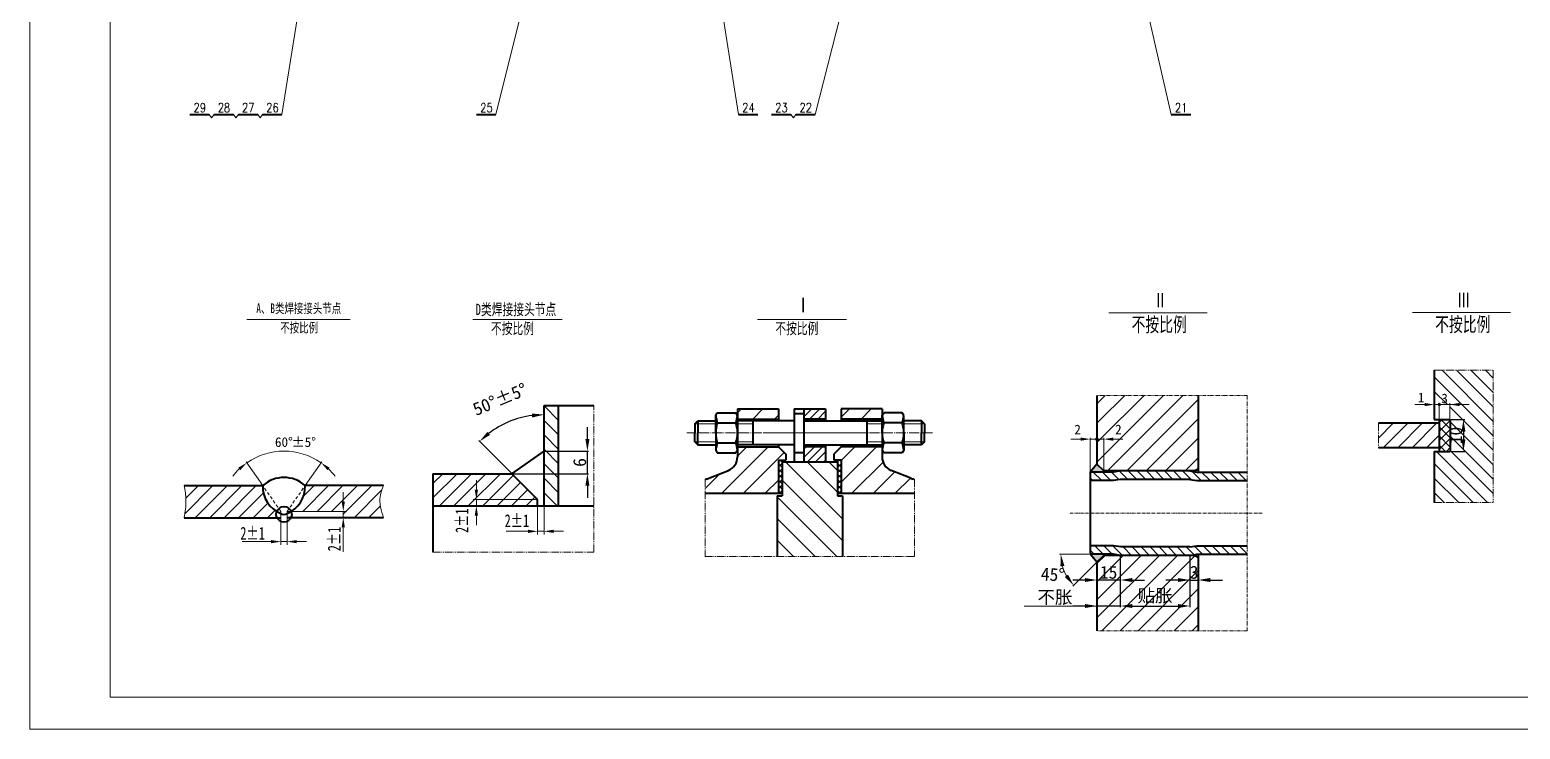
# Model space of a CAD drawing. Extents: x -7548 to 24390, y -23184 to 5092.
# Drawn here: x 7557 to 11265, y -14940 to -13201 of the extents above; entities that cross this region are included whole.
import ezdxf
from ezdxf.enums import TextEntityAlignment as Align

# ---------------------------------------------------------------- set-up
doc = ezdxf.new("R2010")
doc.units = 0
doc.header["$LTSCALE"] = 10
doc.header["$PDMODE"] = 1
for name, pattern in [('JXX-L', [2.9499999999999997, 1.9, -0.25, 0.15, -0.25, 0.15, -0.25]), ('JXX-S', [1.7000000000000002, 0.9, -0.2, 0.1, -0.2, 0.1, -0.2]), ('XX-L', [1.25, 0.75, -0.5]), ('ZXX-L', [3.28, 2.5, -0.3, 0.18, -0.3]), ('ZXX-S', [1.2699999999999998, 0.75, -0.2, 0.12, -0.2])]:
    doc.linetypes.add(name, pattern=pattern)
doc.layers.get('Defpoints').update_dxf_attribs({"linetype": 'CONTINUOUS'})
for name, color, linetype, lineweight in [('A 粗实线', 1, 'CONTINUOUS', 40), ('B 细实线', 7, 'CONTINUOUS', 18), ('C 文 字', 2, 'CONTINUOUS', 20), ('D 短中心线', 3, 'ZXX-S', 18), ('E 长中心线', 3, 'ZXX-L', 18), ('G 长虚线', 6, 'XX-L', 20), ('H 短双点线', 3, 'JXX-S', 18), ('I 长双点线', 3, 'JXX-L', 18), ('J 标注尺寸', 2, 'CONTINUOUS', 18)]:
    doc.layers.add(name, color=color, linetype=linetype, lineweight=lineweight)
doc.styles.add('ROMANC', font='romanc', dxfattribs={"width": 0.7, "height": 6})
doc.styles.get("Standard").update_dxf_attribs({"font": 'SIMFANG.TTF'})
doc.styles.add('style2', font='SIMFANG.TTF', dxfattribs={"width": 0.7})
doc.styles.add('标题中文', font='SIMFANG.TTF', dxfattribs={"width": 0.7})
doc.dimstyles.new('通用标注4.0', dxfattribs={"dimtxt": 32, "dimasz": 30, "dimexe": 3, "dimexo": 3, "dimgap": 3, "dimtad": 1, "dimdec": 0, "dimzin": 0, "dimdsep": 46, "dimtxsty": 'Standard', "dimcen": 0, "dimadec": 0, "dimazin": 0, "dimtfac": 0.375, "dimtdec": 0, "dimtmove": 2, "dimatfit": 3, "dimfxl": 0, "dimtzin": 0, "dimarcsym": 0})
pattern_1 = [(135, (-645.4327538668258, -61.4321990128301), (-11.22532015133644, -11.22532015133644), [])]

# ---------------------------------------------------------------- blocks, each defined once
blk = doc.blocks.new('*D69')
at = {"layer": 'Defpoints', "color": 0}
for p in [(8778.101682923301, -14165.29180791211), (8836.797623870098, -14171.51533675568), (8756.7976238701, -14304.34804172362), (8820.797623870101, -14368.34804172362), (8836.797623870098, -14384.34804172362)]:
    blk.add_point(p, dxfattribs=at)
at = {"layer": 'J 标注尺寸', "color": 0, "lineweight": -2}
for p, q in [((8836.797623870098, -14168.51533675568), (8836.797623870098, -14154.56434068823)), ((8754.676303526541, -14302.22672138006), (8674.31601066183, -14221.86642851535))]:
    blk.add_line(p, q, dxfattribs=at)
blk.add_arc((8836.797623870098, -14384.34804172361), 226.7837010353877, 97.58488877732084, 127.4151112226799, dxfattribs=at)
at = {"layer": 'J 标注尺寸', "color": 0}
for points in [[(8806.532606297593, -14154.55955927586), (8807.194029492097, -14164.53766126761), (8836.797623870098, -14157.56434068822)], [(8702.30111560664, -14207.9857287958), (8695.71322885097, -14200.46244838799), (8676.43733100539, -14223.98774885891)]]:
    blk.add_solid(points, dxfattribs=at)
at = {"layer": 'J 标注尺寸', "color": 0, "insert": (8727.05025281151, -14119.39445007918), "char_height": 32, "attachment_point": 5, "rotation": 22.500000000000004}
blk.add_mtext('{\\f仿宋_GB2312|b0|i0|c134|p49;50°±5°}', dxfattribs=at)
blk = doc.blocks.new('*D68')
at = {"layer": 'Defpoints', "color": 0}
for p in [(8836.797623870098, -14248.33143866685), (8944.645557934902, -14248.33143866685), (8756.797623870101, -14304.34804172362)]:
    blk.add_point(p, dxfattribs=at)
at = {"layer": 'J 标注尺寸', "color": 0, "lineweight": -2}
for p, q in [((8944.645557934902, -14218.33143866685), (8944.645557934902, -14188.33143866685)), ((8839.797623870098, -14248.33143866685), (8947.645557934902, -14248.33143866685)), ((8944.645557934902, -14304.34804172362), (8944.645557934902, -14248.33143866685)), ((8759.797623870101, -14304.34804172362), (8947.645557934902, -14304.34804172362)), ((8944.645557934902, -14334.34804172362), (8944.645557934902, -14364.34804172362))]:
    blk.add_line(p, q, dxfattribs=at)
at = {"layer": 'J 标注尺寸', "color": 0}
for points in [[(8939.645557934902, -14218.33143866685), (8949.645557934902, -14218.33143866685), (8944.645557934902, -14248.33143866685)], [(8939.645557934902, -14334.34804172362), (8949.645557934902, -14334.34804172362), (8944.645557934902, -14304.34804172362)]]:
    blk.add_solid(points, dxfattribs=at)
at = {"layer": 'J 标注尺寸', "color": 0, "insert": (8925.645557934906, -14276.33974019523), "char_height": 32, "attachment_point": 5, "rotation": 90}
blk.add_mtext('6', dxfattribs=at)
blk = doc.blocks.new('*D96')
at = {"layer": 'Defpoints', "color": 0}
for p in [(10270.4986033637, -14507.41762741191), (10212.30933558811, -14568.71453632312), (10212.30933558811, -14568.71453632312)]:
    blk.add_point(p, dxfattribs=at)
at = {"layer": 'J 标注尺寸', "color": 0, "lineweight": -2}
for p, q in [((10270.4986033637, -14510.41762741191), (10270.4986033637, -14571.71453632312)), ((10182.30933558811, -14568.71453632312), (10152.30933558811, -14568.71453632312)), ((10270.4986033637, -14568.71453632312), (10212.30933558811, -14568.71453632312)), ((10300.4986033637, -14568.71453632312), (10330.4986033637, -14568.71453632312))]:
    blk.add_line(p, q, dxfattribs=at)
at = {"layer": 'J 标注尺寸', "color": 0}
for points in [[(10182.30933558811, -14563.71453632312), (10182.30933558811, -14573.71453632312), (10212.30933558811, -14568.71453632312)], [(10300.4986033637, -14563.71453632312), (10300.4986033637, -14573.71453632312), (10270.4986033637, -14568.71453632312)]]:
    blk.add_solid(points, dxfattribs=at)
at = {"layer": 'J 标注尺寸', "color": 0, "insert": (10241.4039694759, -14549.71453632312), "char_height": 32, "attachment_point": 5}
blk.add_mtext('15', dxfattribs=at)
blk = doc.blocks.new('*D95')
at = {"layer": 'Defpoints', "color": 0}
for p in [(10270.49860336402, -14507.41762741197), (10212.30933558811, -14606.9769162214), (10212.30933558811, -14633.32666919573)]:
    blk.add_point(p, dxfattribs=at)
at = {"layer": 'J 标注尺寸', "color": 0, "lineweight": -2}
for p, q in [((10270.49860336402, -14510.41762741197), (10270.49860336402, -14636.32666919573)), ((10182.30933558811, -14633.32666919573), (10152.30933558811, -14633.32666919573)), ((10212.30933558811, -14609.9769162214), (10212.30933558811, -14636.32666919573)), ((10270.49860336402, -14633.32666919573), (10212.30933558811, -14633.32666919573)), ((10300.49860336402, -14633.32666919573), (10330.49860336402, -14633.32666919573))]:
    blk.add_line(p, q, dxfattribs=at)
at = {"layer": 'J 标注尺寸', "color": 0}
for points in [[(10182.30933558811, -14628.32666919573), (10182.30933558811, -14638.32666919573), (10212.30933558811, -14633.32666919573)], [(10300.49860336402, -14628.32666919573), (10300.49860336402, -14638.32666919573), (10270.49860336402, -14633.32666919573)]]:
    blk.add_solid(points, dxfattribs=at)
at = {"layer": 'J 标注尺寸', "color": 0, "insert": (10107.97431929339, -14613.13838117936), "char_height": 32, "attachment_point": 5}
blk.add_mtext('不胀', dxfattribs=at)
blk = doc.blocks.new('*D97')
at = {"layer": 'Defpoints', "color": 0}
for p in [(10270.4986033637, -14507.41762741197), (10443.74510208532, -14507.41762741191), (10443.74510208532, -14633.32666919573)]:
    blk.add_point(p, dxfattribs=at)
at = {"layer": 'J 标注尺寸', "color": 0, "lineweight": -2}
for p, q in [((10270.4986033637, -14510.41762741197), (10270.4986033637, -14636.32666919573)), ((10443.74510208532, -14510.41762741191), (10443.74510208532, -14636.32666919573)), ((10300.4986033637, -14633.32666919573), (10413.74510208532, -14633.32666919573))]:
    blk.add_line(p, q, dxfattribs=at)
at = {"layer": 'J 标注尺寸', "color": 0}
for points in [[(10300.4986033637, -14628.32666919573), (10300.4986033637, -14638.32666919573), (10270.4986033637, -14633.32666919573)], [(10413.74510208532, -14628.32666919573), (10413.74510208532, -14638.32666919573), (10443.74510208532, -14633.32666919573)]]:
    blk.add_solid(points, dxfattribs=at)
at = {"layer": 'J 标注尺寸', "color": 0, "insert": (10357.12185272451, -14609.396939466), "char_height": 32, "attachment_point": 5}
blk.add_mtext('贴胀', dxfattribs=at)
blk = doc.blocks.new('*D98')
at = {"layer": 'Defpoints', "color": 0}
for p in [(10443.74510208508, -14507.41762741195), (10464.30933558811, -14568.71453632318), (10464.30933558811, -14570.86314062602)]:
    blk.add_point(p, dxfattribs=at)
at = {"layer": 'J 标注尺寸', "color": 0, "lineweight": -2}
for p, q in [((10443.74510208508, -14510.41762741195), (10443.74510208508, -14571.71453632318)), ((10413.74510208508, -14568.71453632318), (10383.74510208508, -14568.71453632318)), ((10443.74510208508, -14568.71453632318), (10464.30933558811, -14568.71453632318)), ((10464.30933558811, -14567.86314062602), (10464.30933558811, -14565.71453632318)), ((10494.30933558811, -14568.71453632318), (10524.30933558811, -14568.71453632318))]:
    blk.add_line(p, q, dxfattribs=at)
at = {"layer": 'J 标注尺寸', "color": 0}
for points in [[(10413.74510208508, -14563.71453632318), (10413.74510208508, -14573.71453632318), (10443.74510208508, -14568.71453632318)], [(10494.30933558811, -14563.71453632318), (10494.30933558811, -14573.71453632318), (10464.30933558811, -14568.71453632318)]]:
    blk.add_solid(points, dxfattribs=at)
at = {"layer": 'J 标注尺寸', "color": 0, "insert": (10454.02721883659, -14549.71453632318), "char_height": 32, "attachment_point": 5}
blk.add_mtext('3', dxfattribs=at)
blk = doc.blocks.new('*D99')
at = {"layer": 'Defpoints', "color": 0}
for p in [(11090.49407133296, -14169.89433269), (11091.2246769933, -14248.71570958113), (11124.17833978532, -14248.71570958113)]:
    blk.add_point(p, dxfattribs=at)
at = {"layer": 'J 标注尺寸', "color": 0, "lineweight": -2}
for p, q in [((11093.49407133296, -14169.89433269), (11127.17833978532, -14169.89433269)), ((11124.17833978532, -14199.89433269), (11124.17833978532, -14218.71570958113)), ((11094.2246769933, -14248.71570958113), (11127.17833978532, -14248.71570958113))]:
    blk.add_line(p, q, dxfattribs=at)
at = {"layer": 'J 标注尺寸', "color": 0}
for points in [[(11119.17833978532, -14199.89433269), (11129.17833978532, -14199.89433269), (11124.17833978532, -14169.89433269)], [(11119.17833978532, -14218.71570958113), (11129.17833978532, -14218.71570958113), (11124.17833978532, -14248.71570958113)]]:
    blk.add_solid(points, dxfattribs=at)
at = {"layer": 'J 标注尺寸', "color": 0, "insert": (11105.17833978533, -14209.30502113556), "char_height": 32, "attachment_point": 5, "rotation": 90}
blk.add_mtext('10', dxfattribs=at)

msp = doc.modelspace()

# ---------------------------------------------------------------- hatches: boundary and pattern name
at = {"layer": 'A 粗实线'}
h = msp.add_hatch(color=256, dxfattribs=at)
h.paths.add_polyline_path([(10212.30933558811, -14280.61762741198), (10195.50933558811, -14300.21886560644), (10229.10933558811, -14300.21886560644), (10229.10933558811, -14297.41762741198)])
h.paths.add_polyline_path([(10229.10933558811, -14507.41762741195), (10229.10933558811, -14504.61638921746), (10195.50933558811, -14504.61638921746), (10212.30933558811, -14524.21762741195)])
at = {"layer": 'B 细实线'}
h = msp.add_hatch(dxfattribs=at)
h.set_pattern_fill('ANSI31', color=256, scale=8, angle=90, style=0)
h.set_pattern_definition([(135, (-795.7378485032605, -61.04902288915218), (-17.96051224213831, -17.9605122421383), [])])
h.paths.add_polyline_path([(11198.18766853812, -14046.98257222879), (11051.59754968911, -14046.98257222879), (11051.59754968911, -14132.33632470848), (11060.83078622889, -14132.33632470848, -1), (11066.83078622889, -14132.33632470848), (11090.49407133296, -14132.33632470848), (11090.49407133296, -14169.89433269), (11091.2246769933, -14169.89433269), (11091.2246769933, -14248.71570958113), (11051.59754968911, -14248.71570958113), (11051.59754968911, -14375.73389592641), (11198.18766853812, -14375.73389592641)])
h.paths.add_polyline_path([(11081.17833978533, -14235.89961573015), (11081.17833978533, -14182.71042654096), (11129.17833978533, -14182.71042654096), (11129.17833978533, -14235.89961573015)], flags=25)
h.paths.add_polyline_path([(11065.97323959173, -14099.33632470848), (11088.35161797011, -14099.33632470848), (11088.35161797011, -14135.33632470848), (11065.97323959173, -14135.33632470848)], flags=24)
h = msp.add_hatch(dxfattribs=at)
h.set_pattern_fill('ANSI31', color=256, scale=4.5, style=0)
h.set_pattern_definition([(45, (-15711.37315565967, 21865.80601629218), (-10.1027881362028, 10.1027881362028), [])])
h.paths.add_polyline_path([(9536.920382965036, -14142.96461938397), (9482.920382965036, -14142.96461938397), (9482.920382965036, -14168.46461938397), (9536.920382965036, -14168.46461938397)])
h.paths.add_polyline_path([(9536.920382965036, -14237.46461938398), (9482.920382965036, -14237.46461938397), (9482.920382965036, -14274.96461938398), (9536.920382965036, -14274.96461938399)])
h = msp.add_hatch(dxfattribs=at)
h.set_pattern_fill('ANSI31', color=256, scale=8, style=0)
h.set_pattern_definition([(45, (-795.7378485032605, -61.04902288915218), (-17.9605122421383, 17.96051224213831), [])])
h.paths.add_polyline_path([(11063.83078622889, -14239.71981568148), (11063.83078622889, -14178.89022658964), (10912.85810823206, -14178.89022658964), (10912.85810823206, -14239.71981568148)])
h = msp.add_hatch(dxfattribs=at)
h.set_pattern_fill('ANSI37', color=256, scale=5, style=0)
h.set_pattern_definition([(45, (-795.7378485032605, -61.04902288915218), (-11.22532015133644, 11.22532015133644), []), (135, (-795.7378485032605, -61.04902288915218), (-11.22532015133644, -11.22532015133644), [])])
h.paths.add_polyline_path([(11091.2246769933, -14169.89433269), (11063.83078622889, -14169.89433269), (11063.83078622889, -14248.71570958113), (11091.2246769933, -14248.71570958112)])
h = msp.add_hatch(dxfattribs=at)
h.set_pattern_fill('ANSI37', color=256, scale=3, style=0)
h.set_pattern_definition([(45, (-1076.439428112237, -65.7259910418361), (-6.735192090801863, 6.735192090801865), []), (135, (-1076.439428112237, -65.7259910418361), (-6.735192090801865, -6.735192090801863), [])])
h.paths.add_polyline_path([(9428.920382965049, -14270.46461938397), (9419.920382965049, -14270.46461938398), (9419.920382965049, -14352.96461938397), (9428.920382965049, -14352.96461938397)])
h.paths.add_polyline_path([(9575.920382965027, -14270.46461938398), (9566.920382965029, -14270.46461938398), (9566.920382965027, -14352.964619384), (9575.920382965027, -14352.964619384)])
h = msp.add_hatch(dxfattribs=at)
h.set_pattern_fill('ANSI31', color=256, scale=5, angle=90, style=0)
h.set_pattern_definition(pattern_1)
h.paths.add_polyline_path([(10586.31348408899, -14300.21886560643), (10461.10394164596, -14300.21886560644), (10443.74510208531, -14297.41762741198), (10270.49860336368, -14297.41762741197), (10253.13976380304, -14300.21886560644), (10195.50933558811, -14300.21886560644), (10195.50933558811, -14321.21886560644), (10253.13976380302, -14321.21886560644), (10270.49860336369, -14318.41762741198), (10443.7451020853, -14318.41762741198), (10461.10394164598, -14321.21886560644), (10586.31348408899, -14321.21886560644)])
h = msp.add_hatch(dxfattribs=at)
h.set_pattern_fill('ANSI31', color=256, scale=5, angle=90, style=0)
h.set_pattern_definition(pattern_1)
h.paths.add_polyline_path([(10586.31348408899, -14483.61638921744), (10461.10394164596, -14483.61638921745), (10443.74510208508, -14486.41762741195), (10271.95392058834, -14486.41762741195), (10253.13976380303, -14483.61638921746), (10195.50933558811, -14483.61638921745), (10195.50933558811, -14504.61638921746), (10253.13976380305, -14504.61638921746), (10270.49860336402, -14507.41762741196), (10443.74510208508, -14507.41762741195), (10461.10394164599, -14504.61638921745), (10586.31348408899, -14504.61638921746)])
h = msp.add_hatch(dxfattribs=at)
h.set_pattern_fill('ANSI31', color=256, scale=10, style=0)
h.set_pattern_definition([(45, (-645.4327538668258, -61.4321990128301), (-22.45064030267288, 22.45064030267288), [])])
h.paths.add_polyline_path([(10464.30933558811, -14512.26736967315), (10455.90933558811, -14507.41762741195), (10229.10933558808, -14507.41762741197), (10212.30933558811, -14524.21762741195), (10212.30933558811, -14695.09849116196), (10464.30933558811, -14695.09849116196)])
h.paths.add_polyline_path([(10215.58775325968, -14525.71453632312), (10267.22018569212, -14525.71453632312), (10267.22018569212, -14573.71453632312), (10215.58775325968, -14573.71453632312)], flags=24)
h.paths.add_polyline_path([(10305.6191500218, -14580.46720973627), (10408.62455542721, -14580.46720973627), (10408.62455542721, -14638.32666919573), (10305.6191500218, -14638.32666919573)], flags=24)
h.paths.add_polyline_path([(10439.10829991768, -14525.71453632318), (10468.94613775552, -14525.71453632318), (10468.94613775552, -14573.71453632318), (10439.10829991768, -14573.71453632318)], flags=9)
at = {"layer": 'J 标注尺寸'}
h = msp.add_hatch(dxfattribs=at)
h.set_pattern_fill('ANSI31', color=256, angle=90, style=0)
h.set_pattern_definition([(135, (-17122.13737751309, -52834.90010797729), (-17.96051224213831, -17.9605122421383), [])])
h.paths.add_polyline_path([(8872.797623870098, -14134.93830911806), (8836.797623870098, -14134.93830911806), (8836.797623870098, -14384.34804172362), (8872.797623870098, -14384.34804172362)])
h = msp.add_hatch(dxfattribs=at)
h.set_pattern_fill('ANSI31', color=256, style=0)
h.set_pattern_definition([(45, (-17122.13737751309, -52834.90010797729), (-17.9605122421383, 17.96051224213831), [])])
h.paths.add_polyline_path([(8560.503695248528, -14304.34804172362), (8560.503695248528, -14384.34804172362), (8668.368226763927, -14384.34804172362), (8668.368226763927, -14368.34804172362), (8820.797623870101, -14368.34804172362), (8756.797623870101, -14304.34804172362)])
h.paths.add_polyline_path([(8820.797623870098, -14384.34804172362), (8820.797623870098, -14368.34804172362), (8668.368226763927, -14368.34804172362), (8668.368226763927, -14384.34804172362)])
h = msp.add_hatch(dxfattribs=at)
h.set_pattern_fill('ANSI31', color=256, style=0)
h.set_pattern_definition([(45, (-16240.73736823802, -47352.55423052781), (-17.9605122421383, 17.96051224213831), [])])
edge = h.paths.add_edge_path()
edge.add_ellipse((8189.719892013276, -14405.41505019461), major_axis=(13.63513394692217, 13.63513394692217), ratio=0.9999999999999307, start_angle=134.999999999998, end_angle=161.1529425672986, ccw=False)
edge.add_ellipse((8189.719892013276, -14405.41505019461), major_axis=(-13.63513394691976, 13.63513394691975), ratio=0.9999999999998558, start_angle=23.98966314126909, end_angle=45.00000000000409, ccw=False)
edge.add_ellipse((8209.344140585872, -14336.54605746147), major_axis=(51.25486108482208, 51.25486108482209), ratio=0.9999999999999759, start_angle=132.9193505473653, end_angle=193.7298607532789, ccw=False)
edge.add_line((8136.906609567846, -14333.91439075359), (7941.719892013276, -14333.91439075359))
edge.add_spline(control_points=[(7941.719892013276, -14333.91439075359), (7943.740885665913, -14345.96542550723), (7948.205297658857, -14372.58638199137), (7944.013891479724, -14399.29596359102), (7941.719892013276, -14413.91439075359)], knot_values=[0, 0, 0, 0, 4.553085131909655, 10.0578484456397, 10.0578484456397, 10.0578484456397, 10.0578484456397], degree=3, periodic=0)
edge.add_line((7941.719892013276, -14413.91439075359), (8172.411080223801, -14413.91439075359))
edge = h.paths.add_edge_path()
edge.add_line((8337.306521783768, -14397.91439075359), (8337.306521783768, -14413.91439075359))
edge.add_line((8337.306521783768, -14413.91439075359), (8345.306521783768, -14413.91439075359))
edge.add_line((8345.306521783768, -14413.91439075359), (8437.719892013276, -14413.91439075359))
edge.add_spline(control_points=[(8437.719892013276, -14413.91439075359), (8432.011721956096, -14395.97327406836), (8423.316102698784, -14368.64242754786), (8434.036733858109, -14342.79461311308), (8437.719892013276, -14333.91439075359)], knot_values=[0, 0, 0, 0, 6.737565344485811, 10.26376270678672, 10.26376270678672, 10.26376270678672, 10.26376270678672], degree=3, periodic=0)
edge.add_line((8437.719892013276, -14333.91439075359), (8242.533174458706, -14333.91439075359))
edge.add_ellipse((8170.09564344068, -14336.54605746147), major_axis=(-51.25486108482209, 51.25486108482208), ratio=0.9999999999999974, start_angle=167.1528708974301, end_angle=227.0806494526341, ccw=False)
edge.add_line((8208.670884704941, -14397.91439075359), (8337.306521783768, -14397.91439075359))

# ---------------------------------------------------------------- linework, layer by layer
at = {"layer": 'A 粗实线'}
for p, q in [((7955.661052147305, -13411.05710484196), (8003.802531764959, -13411.05710484196)), ((8015.959644277573, -13411.05710484196), (8064.101123895227, -13411.05710484196)), ((8076.258236407841, -13411.05710484196), (8124.399716025495, -13411.05710484196)), ((8136.556828538116, -13411.05710484196), (8184.69830815577, -13411.05710484196)), ((8669.020909876313, -13411.24959571217), (8717.162389493968, -13411.24959571217)), ((9320.82233581978, -13411.05710484196), (9368.963815437433, -13411.05710484196)), ((9402.937092233024, -13411.05710484196), (9451.078571850678, -13411.05710484196)), ((9463.235684363299, -13411.05710484196), (9511.377163980953, -13411.05710484196)), ((10397.35097618577, -13411.05710484196), (10445.49245580342, -13411.05710484196)), ((11051.59754968911, -14046.98257222879), (11051.59754968911, -14169.89433269)), ((10212.30933558811, -14109.73676366196), (10212.30933558811, -14280.61762741198)), ((10464.30933558811, -14109.73676366196), (10464.30933558811, -14300.21886560644)), ((8836.797623870098, -14134.93830911806), (8960.50529668971, -14134.93830911806)), ((8836.797623870098, -14384.34804172362), (8836.797623870098, -14134.93830911806)), ((8872.797623870098, -14384.34804172362), (8872.797623870098, -14134.93830911806)), ((9263.920382965049, -14159.90976859093), (9267.749221289929, -14153.27802607827)), ((9263.920382965049, -14202.77802607827), (9263.920382965049, -14159.90976859093)), ((9267.749221289929, -14153.27802607827), (9314.091544640158, -14153.27802607827)), ((9317.920382965043, -14159.90976859094), (9314.091544640158, -14153.27802607827)), ((9317.920382965049, -14142.96461938397), (9419.920382965049, -14142.96461938397)), ((9317.920382965049, -14142.96461938397), (9317.920382965049, -14262.59143277261)), ((9317.920382965043, -14202.77802607827), (9317.920382965043, -14159.90976859094)), ((9419.920382965049, -14142.96461938397), (9419.920382965049, -14172.77802607828)), ((9458.920382965758, -14142.96461938492), (9536.920382965038, -14142.96461938397)), ((9458.920382965758, -14142.96461938492), (9458.92038297094, -14274.96461938398)), ((9458.920382965038, -14154.51598137775), (9482.920382965038, -14154.51598137775)), ((9482.920382965038, -14142.96461938397), (9482.920382965038, -14274.96461938398)), ((9536.920382965038, -14142.96461938397), (9536.920382965038, -14172.77802607828)), ((9677.920382965027, -14142.96461938397), (9575.920382965027, -14142.96461938397)), ((9575.920382965027, -14142.96461938397), (9575.920382965021, -14172.77802607828)), ((9677.920382965027, -14142.96461938397), (9677.920382965027, -14262.59143277261)), ((9677.920382965032, -14159.90976859096), (9681.749221289918, -14153.27802607829)), ((9677.920382965032, -14202.77802607829), (9677.920382965032, -14159.90976859096)), ((9728.091544640147, -14153.27802607829), (9681.749221289918, -14153.27802607829)), ((9731.920382965027, -14159.90976859096), (9728.091544640147, -14153.27802607829)), ((9731.920382965027, -14202.77802607829), (9731.920382965027, -14159.90976859096)), ((9212.157200049523, -14180.27802607827), (9219.657200049523, -14172.77802607827)), ((9212.157200049523, -14180.27802607827), (9212.157200049523, -14202.77802607827)), ((9219.657200049523, -14172.77802607827), (9219.657200049523, -14202.77802607827)), ((9219.657200049523, -14172.77802607827), (9263.920382965049, -14172.77802607827)), ((9267.749221289929, -14178.02802607827), (9314.091544640158, -14178.02802607827)), ((9317.920382965049, -14168.46461938397), (9419.920382965049, -14168.46461938397)), ((9458.920382965038, -14172.77802607828), (9317.920382965043, -14172.77802607827)), ((9356.01885641869, -14172.77802607827), (9356.018856418685, -14232.77802607827)), ((9536.920382965043, -14168.46461938397), (9482.920382965038, -14168.46461938397)), ((9482.920382965038, -14172.77802607828), (9677.920382965032, -14172.77802607829)), ((9677.920382965027, -14168.46461938397), (9575.920382965027, -14168.46461938397)), ((9639.821909511382, -14172.77802607828), (9639.821909511385, -14232.77802607828)), ((9728.091544640147, -14178.02802607829), (9681.749221289918, -14178.02802607829)), ((9776.183565880552, -14172.77802607829), (9731.920382965027, -14172.77802607829)), ((9783.683565880552, -14180.27802607829), (9776.183565880552, -14172.77802607829)), ((9776.183565880552, -14172.77802607829), (9776.183565880552, -14202.77802607829)), ((9783.683565880552, -14180.27802607829), (9783.683565880552, -14202.77802607829)), ((11063.83078622889, -14178.89022658964), (10912.85810823206, -14178.89022658964)), ((11051.59754968911, -14169.89433269), (11091.2246769933, -14169.89433269)), ((11063.83078622889, -14169.89433269), (11063.83078622889, -14248.71570958113)), ((11091.2246769933, -14169.89433269), (11091.2246769933, -14248.71570958113)), ((9212.157200049518, -14225.27802607827), (9212.157200049523, -14202.77802607827)), ((9212.157200049518, -14225.27802607827), (9219.657200049518, -14232.77802607827)), ((9219.657200049518, -14232.77802607827), (9219.657200049523, -14202.77802607827)), ((9219.657200049518, -14232.77802607827), (9263.920382965043, -14232.77802607827)), ((9263.920382965049, -14202.77802607827), (9263.920382965043, -14245.6462835656)), ((9267.749221289923, -14227.52802607827), (9314.091544640152, -14227.52802607827)), ((9317.920382965043, -14202.77802607827), (9317.920382965038, -14245.6462835656)), ((9458.920382965038, -14232.77802607828), (9317.920382965038, -14232.77802607827)), ((9317.920382965049, -14237.46461938397), (9419.920382965049, -14237.46461938397)), ((9419.920382965049, -14232.77802607828), (9419.920382965049, -14237.46461938397)), ((9419.920382965049, -14237.46461938399), (9437.920382965049, -14255.46461938397)), ((9482.920382965038, -14232.77802607828), (9677.920382965032, -14232.77802607829)), ((9536.920382965043, -14237.46461938397), (9482.920382965038, -14237.46461938397)), ((9536.920382965038, -14232.77802607828), (9536.920382965038, -14274.96461938398)), ((9575.920382965027, -14237.46461938399), (9557.920382965027, -14255.46461938397)), ((9575.920382965021, -14232.77802607829), (9575.920382965027, -14237.46461938397)), ((9677.920382965027, -14237.46461938397), (9575.920382965027, -14237.46461938397)), ((9677.920382965032, -14202.77802607829), (9677.920382965032, -14245.64628356562)), ((9728.091544640147, -14227.52802607829), (9681.749221289918, -14227.52802607829)), ((9731.920382965027, -14202.77802607829), (9731.920382965027, -14245.64628356562)), ((9776.183565880552, -14232.77802607829), (9731.920382965027, -14232.77802607829)), ((9776.183565880552, -14232.77802607829), (9776.183565880552, -14202.77802607829)), ((9783.683565880552, -14225.27802607829), (9776.183565880552, -14232.77802607829)), ((9783.683565880552, -14225.27802607829), (9783.683565880552, -14202.77802607829)), ((8756.797623870101, -14304.34804172362), (8836.797623870098, -14248.33143866685)), ((9263.920382965043, -14245.6462835656), (9267.749221289923, -14252.27802607827)), ((9267.749221289923, -14252.27802607827), (9314.091544640152, -14252.27802607827)), ((9317.920382965038, -14245.6462835656), (9314.091544640152, -14252.27802607827)), ((9419.920382965049, -14270.46461938398), (9437.920382965049, -14270.46461938397)), ((9419.920382965049, -14270.46461938398), (9419.920382965049, -14352.96461938397)), ((9428.920382965049, -14270.46461938398), (9428.920382965049, -14358.96461938397)), ((9428.920382965049, -14274.96461938398), (9566.920382965027, -14274.96461938399)), ((9437.920382965049, -14255.46461938397), (9437.920382965049, -14270.46461938397)), ((9458.920382970942, -14251.41325739019), (9482.920382970942, -14251.41325738727)), ((9557.920382965027, -14255.46461938397), (9557.920382965027, -14270.46461938397)), ((9575.920382965027, -14270.46461938398), (9557.920382965027, -14270.46461938397)), ((9566.920382965027, -14270.46461938398), (9566.920382965027, -14358.96461938398)), ((9575.920382965027, -14270.46461938398), (9575.920382965027, -14352.96461938399)), ((9677.920382965032, -14245.64628356562), (9681.749221289918, -14252.27802607829)), ((9728.091544640147, -14252.27802607829), (9681.749221289918, -14252.27802607829)), ((9731.920382965027, -14245.64628356562), (9728.091544640147, -14252.27802607829)), ((11063.83078622889, -14239.71981568148), (10912.85810823206, -14239.71981568148)), ((11051.59754968911, -14248.71570958113), (11091.2246769933, -14248.71570958113)), ((11051.59754968911, -14248.71570958113), (11051.59754968911, -14375.73389592641)), ((8560.503695248528, -14304.34804172362), (8560.503695248528, -14499.39542814183)), ((8560.503695248528, -14304.34804172362), (8756.797623870101, -14304.34804172362)), ((8820.797623870101, -14368.34804172362), (8756.797623870101, -14304.34804172362)), ((9246.533541187026, -14315.51935609518), (9295.290447313799, -14296.01659364448)), ((9749.30722474305, -14315.51935609518), (9700.550318616277, -14296.01659364448)), ((10212.30933558811, -14280.61762741198), (10195.50933558811, -14300.21886560644)), ((10195.50933558811, -14300.21886560644), (10195.50933558811, -14504.61638921746)), ((10253.13976380304, -14300.21886560644), (10195.50933558811, -14300.21886560644)), ((10229.10933558811, -14297.41762741198), (10212.30933558811, -14280.61762741198)), ((10455.90933558811, -14297.41762741198), (10229.10933558811, -14297.41762741198)), ((10229.10933558811, -14297.41762741198), (10229.10933558811, -14300.21886560644)), ((10270.4986033637, -14297.41762741198), (10253.13976380304, -14300.21886560644)), ((10443.74510208532, -14297.41762741198), (10461.10394164597, -14300.21886560644)), ((10455.90933558811, -14297.41762741198), (10464.30933558811, -14292.56788515077)), ((10455.90933558811, -14297.41762741198), (10455.90933558811, -14299.38059938227)), ((10461.10394164597, -14300.21886560644), (10586.31348408899, -14300.21886560643)), ((7941.719892013276, -14333.91439075359), (8136.906609567846, -14333.91439075359)), ((8437.719892013276, -14333.91439075359), (8242.533174458706, -14333.91439075359)), ((9237.274948436878, -14317.90552513867), (9239.081840381268, -14317.60437648127)), ((10253.13976380304, -14321.21886560644), (10195.50933558811, -14321.21886560644)), ((10270.4986033637, -14318.41762741198), (10253.13976380304, -14321.21886560644)), ((10443.74510208532, -14318.41762741197), (10270.4986033637, -14318.41762741198)), ((10443.74510208532, -14318.41762741198), (10461.10394164597, -14321.21886560644)), ((10461.10394164597, -14321.21886560644), (10586.31348408899, -14321.21886560644)), ((8560.503695248528, -14384.34804172362), (8836.797623870098, -14384.34804172362)), ((8820.797623870098, -14384.34804172362), (8820.797623870098, -14368.34804172362)), ((8836.797623870098, -14384.34804172362), (8960.50529668971, -14384.34804172362)), ((9237.274948436878, -14352.96461938397), (9428.920382965043, -14352.96461938397)), ((9416.920382965049, -14358.96461938397), (9428.920382965049, -14358.96461938397)), ((9416.920382965049, -14358.96461938397), (9416.920382965043, -14510.2866022003)), ((9566.920382965027, -14352.964619384), (9758.565817493196, -14352.96461938399)), ((9566.920382965021, -14358.96461938397), (9578.920382965027, -14358.96461938397)), ((9578.920382965027, -14358.96461938397), (9578.920382965021, -14510.2866022003)), ((7941.719892013276, -14413.91439075359), (8181.719892013276, -14413.91439075359)), ((8437.719892013276, -14413.91439075359), (8197.719892013276, -14413.91439075359)), ((10253.13976380304, -14483.61638921746), (10195.50933558811, -14483.61638921746)), ((10271.95392058833, -14486.41762741195), (10253.13976380304, -14483.61638921746)), ((10443.74510208532, -14486.41762741195), (10271.95392058833, -14486.41762741195)), ((10443.74510208532, -14486.41762741191), (10461.10394164597, -14483.61638921746)), ((10461.10394164597, -14483.61638921745), (10586.31348408899, -14483.61638921745)), ((10212.30933558811, -14524.21762741194), (10195.50933558811, -14504.61638921746)), ((10253.13976380304, -14504.61638921746), (10195.50933558811, -14504.61638921746)), ((10212.30933558811, -14524.21762741194), (10229.10933558808, -14507.41762741197)), ((10212.30933558811, -14524.21762741194), (10212.30933558811, -14695.09849116196)), ((10229.10933558811, -14507.41762741195), (10229.10933558811, -14504.61638921746)), ((10455.90933558811, -14507.41762741195), (10229.10933558808, -14507.41762741197)), ((10270.4986033637, -14507.41762741191), (10253.13976380304, -14504.61638921746)), ((10443.74510208532, -14507.41762741191), (10461.10394164597, -14504.61638921745)), ((10455.90933558811, -14507.41762741195), (10455.90933558811, -14505.45465544162)), ((10455.90933558811, -14507.41762741195), (10464.30933558811, -14512.26736967315)), ((10461.10394164597, -14504.61638921745), (10586.31348408899, -14504.61638921746)), ((10464.30933558811, -14504.61638921745), (10464.30933558811, -14695.09849116196))]:
    msp.add_line(p, q, dxfattribs=at)
at = {"layer": 'A 粗实线', "color": 5, "lineweight": 15}
msp.add_lwpolyline([(7757.451700702041, -14859.6028185413), (14205.45170070204, -14859.6028185413), (14205.45170070204, -10267.6028185413), (7757.451700702041, -10267.6028185413)], close=True, dxfattribs=at)
at = {"layer": 'A 粗实线'}
for centre, radius, start, end in [((9373.921623088418, -14146.12746444297), 110.8612860123257, 187.141503487713, 196.7234219283205), ((9207.91914284168, -14146.12746444296), 110.8612860123257, 343.27657807167, 352.8584965122775), ((9787.921623088396, -14146.12746444298), 110.8612860123257, 187.1415034877178, 196.7234219283252), ((9621.919142841658, -14146.12746444298), 110.8612860123257, 343.2765780716748, 352.8584965122822), ((9345.82805961482, -14202.77802607828), 81.90767664977268, 162.4120462259662, 179.9999999999953), ((9236.012706315278, -14202.77802607827), 81.90767664977268, 359.9999999999952, 17.58795377402436), ((9759.828059614798, -14202.77802607829), 81.90767664977268, 162.4120462259709, 180), ((9650.012706315256, -14202.77802607829), 81.90767664977268, 0, 17.58795377402906), ((9345.82805961482, -14202.77802607828), 81.90767664977268, 179.9999999999953, 197.5879537740244), ((9373.921623088412, -14259.42858771358), 110.8612860123257, 163.2765780716701, 172.8584965122775), ((9236.012706315278, -14202.77802607827), 81.90767664977268, 342.4120462259662, 359.9999999999952), ((9207.919142841674, -14259.42858771356), 110.8612860123257, 7.141503487713052, 16.7234219283205), ((9759.828059614798, -14202.77802607829), 81.90767664977268, 180, 197.5879537740291), ((9787.921623088396, -14259.42858771359), 110.8612860123257, 163.2765780716747, 172.8584965122822), ((9650.012706315256, -14202.77802607829), 81.90767664977268, 342.4120462259709, 0), ((9621.919142841658, -14259.42858771359), 110.8612860123257, 7.141503487717777, 16.7234219283252), ((9281.920382965049, -14262.59143277261), 36, 291.8014094863518, 0), ((9713.920382965027, -14262.59143277261), 36, 180, 248.1985905136482), ((9233.163476838281, -14282.09419522332), 36, 279.4623222080256, 291.8014094863521), ((9762.677289091795, -14282.09419522332), 36, 248.1985905136479, 260.5376777919744)]:
    msp.add_arc(centre, radius, start, end, dxfattribs=at)
for centre, major_axis, ratio, start_param, end_param in [((8189.719892013276, -14393.0908252934), (56.0851727620787, 56.08517276207869), 1, 0.05675804782512128, 1.514038278969775), ((8209.344140585872, -14336.54605746147), (51.25486108482247, 51.25486108482247), 0.9999999999999731, 2.319880306664797, 3.536003631691628), ((8170.09564344068, -14336.54605746147), (-51.25486108482247, 51.25486108482247), 0.9999999999999731, 2.747181675487957, 3.963305000514787), ((8189.719892013276, -14405.41505019461), (13.63513394692346, 13.63513394692345), 0.9999999999999964, 5.497787143782136, 11.78097245096172), ((8189.719892013276, -14387.22720348576), (12.86074974300508, 12.86074974300507), 1, 3.471554545102508, 4.382427088871975)]:
    msp.add_ellipse(centre, major_axis=major_axis, ratio=ratio, start_param=start_param, end_param=end_param, dxfattribs=at)
at = {"layer": 'B 细实线'}
for p, q in [((9171.996852797805, -12467.82735579305), (9320.82233581978, -13411.05710484196)), ((8317.199956888617, -12572.92354522539), (8184.69830815577, -13411.05710484196)), ((8924.27725026614, -12574.34458103543), (8717.162389493968, -13411.24959571217)), ((9647.146905995516, -12880.28035788352), (9511.377163980953, -13411.05710484196)), ((10278.2547142167, -12896.9415083676), (10397.35097618577, -13411.05710484196)), ((8003.802531764959, -13411.05710484196), (8009.88108802127, -13419.59023045909)), ((8015.959644277573, -13411.05710484196), (8009.88108802127, -13419.59023045909)), ((8064.101123895227, -13411.05710484196), (8070.179680151537, -13419.59023045909)), ((8076.258236407841, -13411.05710484196), (8070.179680151537, -13419.59023045909)), ((8124.399716025495, -13411.05710484196), (8130.478272281805, -13419.59023045909)), ((8136.556828538116, -13411.05710484196), (8130.478272281805, -13419.59023045909)), ((9451.078571850678, -13411.05710484196), (9457.157128106988, -13419.59023045909)), ((9463.235684363299, -13411.05710484196), (9457.157128106988, -13419.59023045909)), ((10377.85452268576, -14109.73676366196), (10212.30933558811, -14275.28195075962)), ((10220.70933558811, -14122.10183731169), (10212.30933558811, -14130.50183731169)), ((10281.3344470538, -14109.73676366196), (10220.70933558811, -14170.36187512766)), ((10329.59448486977, -14109.73676366196), (10220.70933558811, -14218.62191294365)), ((10233.0744092378, -14109.73676366196), (10220.70933558811, -14122.10183731169)), ((10426.11456050173, -14109.73676366196), (10238.43369675175, -14297.41762741198)), ((10464.30933558811, -14119.80202639161), (10286.69373456774, -14297.41762741198)), ((9317.920382965043, -14152.68155611121), (9327.637319692287, -14142.96461938396)), ((9356.01885641869, -14168.46461938397), (9381.518856418696, -14142.96461938397)), ((9409.900393145104, -14168.46461938397), (9419.920382965049, -14158.44462956403)), ((9575.920382965021, -14164.08923974331), (9597.045003324347, -14142.96461938398)), ((9625.426540050767, -14168.46461938398), (9650.926540050767, -14142.96461938398)), ((9212.157200049523, -14180.27802607827), (9263.920382965049, -14180.27802607827)), ((9356.018856418688, -14180.27802607827), (9317.920382965043, -14180.27802607827)), ((9639.821909511382, -14180.27802607829), (9677.920382965032, -14180.27802607829)), ((9783.683565880552, -14180.27802607829), (9731.920382965027, -14180.27802607829)), ((10220.70933558811, -14170.36187512766), (10212.30933558811, -14178.76187512766)), ((10464.30933558811, -14168.06206420758), (10334.95377238371, -14297.41762741198)), ((9212.157200049518, -14225.27802607827), (9263.920382965043, -14225.27802607827)), ((9279.281929871524, -14352.96461938397), (9394.78192987153, -14237.46461938396)), ((9356.018856418683, -14225.27802607828), (9317.920382965038, -14225.27802607827)), ((9317.920382965043, -14260.44462956404), (9340.90039314511, -14237.46461938397)), ((9575.920382965032, -14271.85231319612), (9610.308076777186, -14237.46461938397)), ((9575.920382965032, -14325.73384992254), (9664.189613503595, -14237.46461938398)), ((9639.821909511384, -14225.27802607829), (9677.920382965032, -14225.27802607829)), ((9783.683565880552, -14225.27802607829), (9731.920382965027, -14225.27802607829)), ((10220.70933558811, -14218.62191294365), (10212.30933558811, -14227.02191294366)), ((10464.30933558811, -14216.32210202357), (10383.2138101997, -14297.41762741198)), ((9333.163466597938, -14352.96461938397), (9434.291924781488, -14251.83616120042)), ((9578.920382965021, -14416.32101452116), (9437.563987827834, -14274.96461938397)), ((9566.920382965032, -14350.43947779475), (9491.44552455426, -14274.96461938398)), ((9566.920382965032, -14296.55794106833), (9545.32706128068, -14274.96461938398)), ((10464.30933558811, -14265.23631646943), (10432.12802464556, -14297.41762741198)), ((9237.274948436878, -14341.0900640922), (9273.720399931804, -14304.64461259727)), ((9602.571150229987, -14352.964619384), (9680.237503312685, -14275.2982663013)), ((9656.452686956402, -14352.964619384), (9709.72917153031, -14299.68813481009)), ((9387.045003324352, -14352.96461938397), (9419.920382965043, -14320.08923974328)), ((9578.920382965021, -14470.20255124757), (9428.920382965049, -14320.2025512476)), ((9710.334223682816, -14352.964619384), (9748.215983477756, -14315.08285958906)), ((9565.122897191337, -14510.2866022003), (9416.920382965049, -14362.08408797402)), ((9578.920382965021, -14362.43947779474), (9575.445524554249, -14358.96461938397)), ((9511.241360464928, -14510.2866022003), (9416.920382965049, -14415.96562470043)), ((9457.359823738503, -14510.2866022003), (9416.920382965049, -14469.84716142685))]:
    msp.add_line(p, q, dxfattribs=at)
msp.add_lwpolyline([(7557.451700702041, -14939.6028185413), (14285.45170070204, -14939.6028185413), (14285.45170070204, -10187.6028185413), (7557.451700702041, -10187.6028185413)], close=True, dxfattribs=at)
msp.add_circle((11063.83078622889, -14132.33632470848), 3, dxfattribs=at)
at = {"layer": 'C 文 字'}
for p, q in [((10242.06224786438, -13903.93846862734), (10486.19050588453, -13903.93846862734)), ((10997.17705732676, -13903.55529250367), (11241.30531534692, -13903.55529250367))]:
    msp.add_line(p, q, dxfattribs=at)
at = {"layer": 'D 短中心线'}
msp.add_line((10623.45249112678, -14402.41762741195), (10143.96334821609, -14402.41762741195), dxfattribs=at)
at = {"layer": 'E 长中心线'}
for p, q in [((9641.22976665924, -14202.96461938397), (9192.407271775513, -14202.96461938397)), ((9802.832177919257, -14202.96461938202), (9383.767232044245, -14202.96461938266))]:
    msp.add_line(p, q, dxfattribs=at)
at = {"layer": 'G 长虚线'}
for p, q in [((8181.719892013276, -14397.91439075359), (8136.906609567846, -14333.91439075359)), ((8197.719892013276, -14397.91439075359), (8242.533174458706, -14333.91439075359)), ((8181.719892013276, -14413.91439075359), (8181.719892013276, -14397.91439075359)), ((8197.719892013276, -14413.91439075359), (8197.719892013276, -14397.91439075359))]:
    msp.add_line(p, q, dxfattribs=at)
at = {"layer": 'H 短双点线'}
for p, q in [((10586.31348408899, -14109.73676366196), (10212.30933558811, -14109.73676366196)), ((10586.31348408899, -14109.73676366196), (10586.31348408899, -14695.09849116196)), ((10586.31348408899, -14695.09849116196), (10212.30933558811, -14695.09849116196))]:
    msp.add_line(p, q, dxfattribs=at)
at = {"layer": 'I 长双点线'}
for p, q in [((11051.59754968911, -14046.98257222879), (11198.18766853812, -14046.98257222879)), ((11198.18766853812, -14046.98257222879), (11198.18766853812, -14375.73389592641)), ((8960.50529668971, -14499.39542814183), (8960.50529668971, -14134.93830911806)), ((10912.85810823206, -14178.89022658964), (10912.85810823206, -14239.71981568148)), ((9237.274948436876, -14317.90552513867), (9237.274948436883, -14510.2866022003)), ((9758.5658174932, -14317.90552513867), (9758.565817493192, -14510.2866022003)), ((11051.59754968911, -14375.73389592641), (11198.18766853812, -14375.73389592641)), ((8560.503695248528, -14499.39542814183), (8960.505296689713, -14499.39542814183)), ((9237.274948436883, -14510.2866022003), (9758.565817493192, -14510.2866022003))]:
    msp.add_line(p, q, dxfattribs=at)
at = {"layer": 'J 标注尺寸'}
for p, q in [((8097.404568372916, -13920.776887565), (8354.466616315429, -13920.776887565)), ((8660.033607376408, -13920.776887565), (8881.61853252679, -13920.776887565)), ((9367.576398654684, -13920.776887565), (9589.161323805067, -13920.776887565)), ((11027.59754968911, -14132.33632470848), (11003.59754968911, -14132.33632470848)), ((11039.83078622889, -14132.33632470848), (11015.83078622889, -14132.33632470848)), ((11051.59754968911, -14137.85230465183), (11051.59754968911, -14129.33632470848)), ((11063.83078622889, -14132.33632470848), (11051.59754968911, -14132.33632470848)), ((11063.83078622889, -14169.89433269), (11063.83078622889, -14129.33632470848)), ((11063.83078622889, -14169.89433269), (11063.83078622889, -14129.33632470848)), ((11063.83078622889, -14132.33632470848), (11090.49407133296, -14132.33632470848)), ((11087.83078622889, -14132.33632470848), (11111.83078622889, -14132.33632470848)), ((11090.49407133296, -14169.89433269), (11090.49407133296, -14129.33632470848)), ((11114.49407133296, -14132.33632470848), (11138.49407133296, -14132.33632470848)), ((10171.50933558811, -14218.38784932309), (10147.50933558811, -14218.38784932309)), ((10188.30933558811, -14218.38784932309), (10164.30933558811, -14218.38784932309)), ((10195.50933558811, -14300.21886560644), (10195.50933558811, -14215.38784932309)), ((10195.50933558811, -14218.38784932309), (10212.30933558811, -14218.38784932309)), ((10212.30933558811, -14244.08954975417), (10212.30933558811, -14215.38784932309)), ((10212.30933558811, -14221.9019677413), (10212.30933558811, -14215.38784932309)), ((10229.10933558811, -14218.38784932309), (10212.30933558811, -14218.38784932309)), ((10229.10933558811, -14297.41762741198), (10229.10933558811, -14215.38784932309)), ((10253.10933558811, -14218.38784932309), (10277.10933558811, -14218.38784932309)), ((8136.906609567846, -14333.91439075359), (8095.491521857626, -14274.76751579121)), ((8242.533174458706, -14333.91439075359), (8283.948262168926, -14274.76751579121)), ((8668.368226763927, -14344.34804172362), (8668.368226763927, -14320.34804172362)), ((8337.306521783768, -14373.91439075359), (8337.306521783768, -14349.91439075359)), ((8820.797623870101, -14368.34804172362), (8660.368226763927, -14368.34804172362)), ((8820.797623870101, -14384.34804172362), (8660.368226763927, -14384.34804172362)), ((8668.368226763927, -14368.34804172362), (8668.368226763927, -14384.34804172362)), ((8820.797623870098, -14384.34804172362), (8820.797623870098, -14455.59410071258)), ((8836.797623870098, -14384.34804172362), (8836.797623870098, -14455.59410071258)), ((8181.719892013276, -14413.91439075359), (8181.719892013276, -14481.27564665012)), ((8197.719892013276, -14397.91439075359), (8345.306521783768, -14397.91439075359)), ((8197.719892013276, -14413.91439075359), (8345.306521783768, -14413.91439075359)), ((8197.719892013276, -14413.91439075359), (8197.719892013276, -14481.27564665012)), ((8337.306521783768, -14397.91439075359), (8337.306521783768, -14413.91439075359)), ((8668.368226763927, -14408.34804172362), (8668.368226763927, -14432.34804172362)), ((8337.306521783768, -14437.91439075359), (8337.306521783768, -14498.82672175864)), ((8796.797623870098, -14447.59410071258), (8742.905050131045, -14447.59410071258)), ((8836.797623870098, -14447.59410071258), (8820.797623870098, -14447.59410071258)), ((8860.797623870098, -14447.59410071258), (8884.797623870098, -14447.59410071258)), ((8157.719892013276, -14473.27564665012), (8085.393117995478, -14473.27564665012)), ((8197.719892013276, -14473.27564665012), (8181.719892013276, -14473.27564665012)), ((8221.719892013276, -14473.27564665012), (8245.719892013276, -14473.27564665012)), ((10192.50933558811, -14504.61638921746), (10119.35778243324, -14504.61638921746)), ((10210.18801524454, -14526.3389477555), (10152.32373177799, -14584.20323122205)), ((10212.30933558811, -14633.32666919573), (10031.67959308192, -14633.32666919573))]:
    msp.add_line(p, q, dxfattribs=at)
msp.add_circle((10212.30933558811, -14218.64490853219), 3.257059209103318, dxfattribs=at)
for centre, radius, start, end in [((8189.719892013276, -14409.33957480753), 161.2821500044462, 54.99999999999509, 125.0000000000049), ((8189.719892013276, -14409.33957480753), 161.2821500044462, 133.5339302520787, 142.0678605041525), ((8189.719892013276, -14409.33957480753), 161.2821500044462, 37.93213949584751, 46.4660697479213), ((10231.9105737826, -14504.61638921745), 109.5527913493516, 195.7393513380168, 209.2606486619859)]:
    msp.add_arc(centre, radius, start, end, dxfattribs=at)
for points, knots in [([(7941.719892013276, -14333.91439075359), (7943.740885665911, -14345.96542550723), (7948.20529765886, -14372.58638199137), (7944.013891479721, -14399.29596359102), (7941.719892013276, -14413.91439075359)], [0, 0, 0, 0, 4.553085131909655, 10.0578484456397, 10.0578484456397, 10.0578484456397, 10.0578484456397]), ([(8437.719892013276, -14333.91439075359), (8434.036733858107, -14342.79461311307), (8423.31610269878, -14368.64242754786), (8432.011721956093, -14395.97327406836), (8437.719892013276, -14413.91439075359)], [0, 0, 0, 0, 3.526197362300913, 10.26376270678672, 10.26376270678672, 10.26376270678672, 10.26376270678672])]:
    msp.add_open_spline(points, degree=3, knots=knots, dxfattribs=at)
for points in [[(11027.59754968911, -14128.33632470848), (11027.59754968911, -14136.33632470848), (11051.59754968911, -14132.33632470848)], [(11114.49407133296, -14128.33632470848), (11114.49407133296, -14136.33632470848), (11090.49407133296, -14132.33632470848)], [(10171.50933558811, -14214.38784932309), (10171.50933558811, -14222.38784932309), (10195.50933558811, -14218.38784932309)], [(10253.10933558811, -14214.38784932309), (10253.10933558811, -14222.38784932309), (10229.10933558811, -14218.38784932309)], [(8076.099586354028, -14289.3185811665), (8081.16306312523, -14295.51222330885), (8097.21225116668, -14277.22497192407)], [(8298.276720901322, -14295.51222330885), (8303.340197672524, -14289.3185811665), (8282.227532859872, -14277.22497192407)], [(8664.368226763927, -14344.34804172362), (8672.368226763927, -14344.34804172362), (8668.368226763927, -14368.34804172362)], [(8333.306521783768, -14373.91439075359), (8341.306521783768, -14373.91439075359), (8337.306521783768, -14397.91439075359)], [(8664.368226763927, -14408.34804172362), (8672.368226763927, -14408.34804172362), (8668.368226763927, -14384.34804172362)], [(8333.306521783768, -14437.91439075359), (8341.306521783768, -14437.91439075359), (8337.306521783768, -14413.91439075359)], [(8796.797623870098, -14443.59410071258), (8796.797623870098, -14451.59410071258), (8820.797623870098, -14447.59410071258)], [(8860.797623870098, -14443.59410071258), (8860.797623870098, -14451.59410071258), (8836.797623870098, -14447.59410071258)], [(8157.719892013276, -14469.27564665012), (8157.719892013276, -14477.27564665012), (8181.719892013276, -14473.27564665012)], [(8221.719892013276, -14469.27564665012), (8221.719892013276, -14477.27564665012), (8197.719892013276, -14473.27564665012)], [(10121.51248080205, -14535.01845271901), (10131.41830148532, -14533.64924981553), (10122.35778243324, -14504.61638921746)], [(10140.32247397821, -14555.14582380956), (10132.34982834198, -14561.18212413005), (10154.44505212155, -14582.08191087849)]]:
    msp.add_solid(points, dxfattribs=at)

# ---------------------------------------------------------------- texts
at = {"layer": 'C 文 字', "style": 'ROMANC', "width": 0.8}
for s, p in [('29', (7980.257891438494, -13394.11194652782)), ('28', (8040.556483568762, -13394.11194652782)), ('27', (8100.855075699037, -13394.11194652782)), ('26', (8161.153667829305, -13394.11194652782)), ('25', (8693.617749167503, -13394.30443739803)), ('24', (9345.419175110968, -13394.11194652782)), ('23', (9427.53393152422, -13394.11194652782)), ('22', (9487.832523654488, -13394.11194652782)), ('21', (10421.94781547696, -13394.11194652782))]:
    msp.add_text(s, height=22.58150400000001, dxfattribs=at).set_placement(p, align=Align.MIDDLE)
at = {"layer": 'C 文 字', "style": '标题中文', "width": 0.7}
for s, p in [('Ⅱ', (10352.56600140897, -13890.79950592076)), ('Ⅲ', (11107.68081087135, -13890.41632979709)), ('不按比例', (10298.52369662823, -13951.34151369083)), ('不按比例', (11053.63850609061, -13950.95833756716))]:
    msp.add_text(s, height=36, dxfattribs=at).set_placement(p)
at = {"layer": 'C 文 字', "insert": (9456.977612301696, -13866.85477007258), "char_height": 36, "attachment_point": 1}
msp.add_mtext('Ⅰ', dxfattribs=at)
at = {"layer": 'J 标注尺寸', "width": 0.7000000000000455}
for s, height, style, p in [('A、B类焊接接头节点', 24, '标题中文', (8120.978419641729, -13905.03359684064)), ('D', 28, 'style2', (8666.46063009819, -13909.7853061024)), ('类焊接接头节点', 28, 'style2', (8680.021711179272, -13909.7853061024)), ('不按比例', 24, '标题中文', (8180.643589259456, -13953.17119571677)), ('不按比例', 28, 'style2', (8704.723931661709, -13956.95692179558)), ('不按比例', 28, 'style2', (9412.266722939985, -13956.95692179558)), ('2±1', 32, 'style2', (8738.783948251932, -14437.24193389553)), ('2±1', 32, 'style2', (8081.237259275344, -14468.42434083279))]:
    msp.add_text(s, height=height, dxfattribs=dict(at, style=style)).set_placement(p)
at = {"layer": 'J 标注尺寸', "style": 'style2', "width": 0.700000000000017}
for p in [(8648.368226763923, -14451.70889944125), (8330.872913054143, -14497.14769743856)]:
    msp.add_text('2±1', height=32, rotation=90, dxfattribs=at).set_placement(p)
at = {"layer": 'J 标注尺寸', "char_height": 24, "attachment_point": 5}
for s, insert in [('1', (11018.84143470374, -14114.98867084887)), ('3', (11077.16242878092, -14117.33632470848)), ('2', (10164.1920042799, -14194.38784932309)), ('2', (10265.69758922952, -14194.38784932309)), ('60° ', (8189.719892013276, -14225.92286161559)), (' ±5°', (8230.972374328641, -14225.92286161559))]:
    msp.add_mtext(s, dxfattribs=dict(at, insert=insert))
at = {"layer": 'J 标注尺寸', "insert": (10102.62426973051, -14555.14228269167), "char_height": 32, "attachment_point": 5, "rotation": 357.36858625577304}
msp.add_mtext('45°', dxfattribs=at)

# ---------------------------------------------------------------- dimensions: what is measured, and where the dimension line sits
at = {"layer": 'J 标注尺寸'}
dim = msp.add_angular_dim_2l(base=(8778.101682923301, -14165.29180791211), line1=((8836.797623870098, -14384.34804172362), (8836.797623870098, -14171.51533675568)), line2=((8820.797623870101, -14368.34804172362), (8756.797623870101, -14304.34804172362)), text='{\\f仿宋_GB2312|b0|i0|c134|p49;50°±5°}', dimstyle='通用标注4.0', dxfattribs=at)
dim.commit()
dim.dimension.update_dxf_attribs({"geometry": '*D69', "text_midpoint": (8727.05025281151, -14119.39445007918)})
for base, p1, p2, text, picture, middle in [((8944.645557934902, -14248.33143866685), (8756.797623870101, -14304.34804172362), (8836.797623870098, -14248.33143866685), '6', '*D68', (8925.645557934906, -14276.33974019523)), ((11124.17833978532, -14248.71570958113), (11090.49407133296, -14169.89433269), (11091.2246769933, -14248.71570958113), '10', '*D99', (11105.17833978533, -14209.30502113556))]:
    dim = msp.add_linear_dim(base=base, p1=p1, p2=p2, angle=90, text=text, dimstyle='通用标注4.0', dxfattribs=at)
    dim.commit()
    dim.dimension.update_dxf_attribs({"geometry": picture, "text_midpoint": middle})
dim = msp.add_linear_dim(base=(10212.30933558811, -14633.32666919573), p1=(10270.49860336402, -14507.41762741197), p2=(10212.30933558811, -14606.9769162214), text='不胀', dimstyle='通用标注4.0', dxfattribs=at)
dim.commit()
dim.dimension.update_dxf_attribs({"geometry": '*D95', "text_midpoint": (10107.97431929339, -14613.13838117936), "dimtype": 160})
for base, p1, p2, text, picture, middle in [((10212.30933558811, -14568.71453632312), (10270.4986033637, -14507.41762741191), (10212.30933558811, -14568.71453632312), '15', '*D96', (10241.4039694759, -14549.71453632312)), ((10443.74510208532, -14633.32666919573), (10270.4986033637, -14507.41762741197), (10443.74510208532, -14507.41762741191), '贴胀', '*D97', (10357.12185272451, -14609.396939466)), ((10464.30933558811, -14568.71453632318), (10443.74510208508, -14507.41762741195), (10464.30933558811, -14570.86314062602), '3', '*D98', (10454.02721883659, -14549.71453632318))]:
    dim = msp.add_linear_dim(base=base, p1=p1, p2=p2, text=text, dimstyle='通用标注4.0', dxfattribs=at)
    dim.commit()
    dim.dimension.update_dxf_attribs({"geometry": picture, "text_midpoint": middle})

doc.saveas('drawing.dxf')
